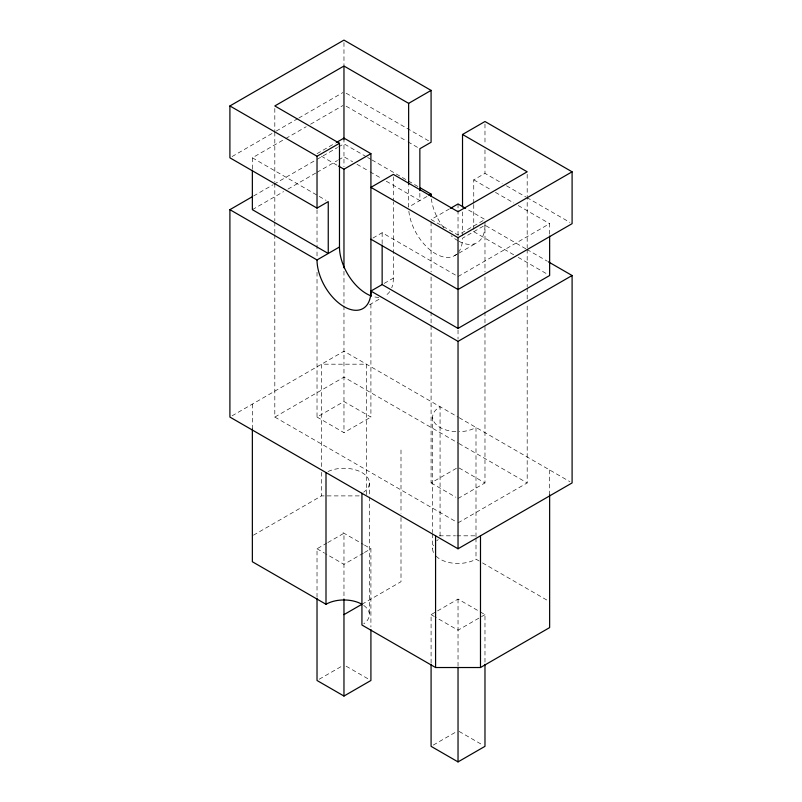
<?xml version="1.0" encoding="UTF-8"?>
<svg xmlns="http://www.w3.org/2000/svg" width="802" height="802" viewBox="0 0 802 802"><rect width="100%" height="100%" fill="white"/><g stroke="black" fill="none" stroke-linecap="round" stroke-linejoin="round"><path stroke-width="0.6" stroke-dasharray="4.01 3.01" d="M232.059 156.56L275.106 131.718M276.179 131.097L297.702 118.666M298.775 118.044L342.895 92.571M252.359 168.921L252.359 157.804L284.69 139.137M285.773 138.515L306.244 126.696M310.554 124.21L342.895 105.543M317.021 153.663L335.346 143.077M253.582 195.989L272.951 184.811M274.023 184.189L315.988 159.959M317.071 159.337L337.512 147.538M338.584 146.916L343.968 143.809L366.554 156.851M252.359 209.663L283.617 191.618M287.928 189.122L315.948 172.951M317.021 172.33L337.502 160.5M338.584 159.879L343.968 156.771L352.639 161.773M427.005 196.46L408.639 207.066L408.639 185.823M372.95 238.034L382.143 232.73L455.867 275.297M473.751 203.297L473.751 179.849L484.979 173.362L502.182 183.297M449.411 208.931L431.085 219.507L458.032 235.066L484.979 219.507L466.654 208.931M384.178 283.407L393.361 278.104L393.361 201.883M525.841 248.81L484.979 225.212L462.523 238.184A38.105 21.995 60 0 1 458.914 251.648M369.441 304.81L380.128 298.635M454.634 255.627L457.842 253.773M458.904 253.151L477.08 242.655M458.032 276.55L549.641 223.658L549.641 234.775M232.049 415.837L343.968 351.226L458.032 417.07M274.815 234.645L274.815 417.07L343.968 377.151L457.802 442.864M317.021 272.259L317.021 417.07L343.968 401.521L370.915 417.07L370.915 302.224M317.021 417.07L343.968 432.629L370.915 417.07M253.442 535.195L321.512 495.897L361.431 495.897M317.021 597.239L317.021 548.779L326.725 543.185M327.807 542.563L343.968 533.23L343.968 599.084M431.085 325.632L431.085 482.924L458.032 467.376L484.979 482.924L484.979 325.632M363.366 553.139L343.968 564.337L325.652 553.761M364.449 552.518L370.915 548.779L370.915 627.064M458.032 498.483L484.979 482.924M458.032 522.854L527.185 482.924L527.185 304.249M361.933 604.267L401 581.711L401 514.613M431.085 663.094L431.085 614.633L436.478 611.525M437.551 610.903L458.032 599.084L484.979 614.633L484.979 663.094M319.176 679.244L342.895 665.56M484.979 614.633L458.032 630.192L435.396 617.129M433.24 745.098L455.877 732.036M439.316 535.816L455.536 535.816M456.779 535.816L476.739 535.816M346.123 93.192L430.012 141.633M506.483 185.783L525.841 196.961M526.924 197.583L569.941 222.415M346.133 106.165L406.855 141.222M407.937 141.844L417.692 147.478M473.751 179.849L491.095 189.863M495.435 192.36L513.861 203.006M518.202 205.512L549.641 223.658M367.627 157.473L370.855 159.327M371.938 159.949L418.183 186.655M526.924 249.432L547.355 261.231M356.98 164.28L368.9 171.167M369.993 171.788L381.912 178.676M386.253 181.182L419.857 200.59L419.857 191.949M473.751 231.698L513.861 254.856M518.202 257.362L548.558 274.885M321.331 156.149L337.502 165.483M252.359 157.804L326.083 200.37M459.085 417.682L569.951 481.691M458.884 443.496L527.185 482.924M431.085 482.924L455.877 497.24M274.815 417.07L455.867 521.601M436.027 556.117A25.403 14.667 0 0 0 475.997 559.154L481.411 562.282M482.493 562.904L549.641 601.67M343.025 532.678L363.366 544.428M364.449 545.049L370.915 548.779M317.021 548.779L324.569 553.139M431.085 614.633L434.323 616.507M346.123 666.181L368.76 679.244M459.105 731.414L482.824 745.098M549.641 469.962L549.641 495.887M527.185 174.305L527.185 248.029M527.185 249.272L527.185 286.755M527.185 288.008L527.185 299.256M484.979 123.979L484.979 144.972M484.979 149.904L484.979 173.362M484.979 222.004L484.979 271.948M484.979 276.941L484.979 310.645M484.979 311.898L484.979 324.379M475.997 536.789L475.997 427.446A25.403 14.667 0 0 1 459.135 431.727M475.997 538.032L475.997 559.154M473.751 204.54L473.751 229.232M462.523 211.939L462.523 235.678M458.032 203.959L458.032 208.951M458.032 210.194L458.032 235.477M458.032 329.943L458.032 339.176M458.032 599.084L458.032 666.221M440.067 535.926L440.067 406.704A25.403 14.667 0 0 0 434.564 422.684A25.403 14.667 0 0 0 458.032 431.737M432.629 417.07L432.629 532.628M432.629 533.871L432.629 548.779M431.085 222.004L431.085 271.948M431.085 276.941L431.085 310.645M431.085 311.898L431.085 324.379M401 450.002L401 513.37M393.361 176.901L393.361 200.64M382.143 232.73L382.143 243.848M369.371 482.924L369.371 614.633M366.424 494.654L366.424 364.188L321.512 364.188L321.512 467.315M343.968 42.566L343.968 64.792M343.968 138.104L343.968 166.816M343.968 271.256L343.968 305.291M343.968 305.923L343.968 432.629M321.512 472.288L321.512 495.897M317.021 209.833L317.021 257.282M274.815 108.45L274.815 130.947M274.815 132.19L274.815 182.174M274.815 183.417L274.815 220.901M274.815 222.154L274.815 233.402M252.359 404.108L252.359 430.042M363.707 605.4A25.403 14.667 0 0 1 363.707 623.866M433.491 552.578A25.403 14.667 0 0 1 433.491 544.989M436.719 540.799A25.403 14.667 0 0 1 438.293 539.556M327.978 471.536A25.403 14.667 0 0 1 361.933 472.558A25.403 14.667 0 0 1 363.707 492.157M484.979 225.212A38.105 21.995 60 0 1 459.035 241.332M458.032 240.77A38.105 21.995 60 0 1 451.055 235.688M443.807 227.878A38.105 21.995 60 0 1 431.386 198.916M456.518 254.294A38.105 21.995 60 0 1 428.017 248.119A38.105 21.995 60 0 1 408.799 210.645M378.875 297.331A38.105 21.995 60 0 1 373.391 296.63M393.361 278.104A38.105 21.995 60 0 1 391.747 287.808M389.752 291.577A38.105 21.995 60 0 1 385.471 295.547"/><path stroke-width="1.2" d="M252.359 170.154L252.359 209.663L328.249 253.472L328.249 201.623L317.021 208.109L229.903 157.804L229.903 105.954L343.968 40.1L431.085 90.395L431.085 142.255L419.857 148.731L419.857 190.706M431.085 90.395L408.639 103.358L343.968 66.025L274.815 105.954L339.477 143.287L339.477 246.996A38.105 21.995 60 0 0 371.436 296.018M336.429 142.455L343.968 138.104L370.915 153.663L370.915 295.978M229.903 105.954L317.021 156.25L339.477 143.287M548.428 261.853L572.097 275.517L572.097 482.924L458.032 548.779L229.903 417.07L229.903 209.663L252.5 196.61M338.584 166.104L343.968 169.212L370.915 153.663M462.523 206.946L462.523 134.475L484.979 121.513L572.097 171.808L572.097 223.658L458.032 289.512L370.915 239.217M229.903 209.663L317.021 259.958L339.477 246.996M429.05 195.287L431.085 194.104A38.105 21.995 60 0 0 431.165 196.46M450.483 208.309L458.032 203.959L465.571 208.309M462.523 134.475L527.185 171.808L458.032 211.728L393.361 174.395L370.915 187.357L458.032 237.663L572.097 171.808M317.021 259.958A38.105 21.995 60 0 0 343.968 306.625A38.105 21.995 60 0 0 370.915 291.066L382.143 284.59L458.032 328.399L549.641 275.517L549.641 236.009M370.915 291.066L458.032 341.371L572.097 275.517M343.968 614.633L361.933 604.267A25.403 14.667 0 0 0 326.003 604.267L252.359 561.751L252.359 428.96M317.021 598.482L317.021 680.487L343.968 696.046L370.915 680.487L370.915 629.55M361.933 493.3L361.933 625.009L435.576 667.525L480.488 667.525L549.641 627.595L549.641 494.814M431.085 664.337L431.085 746.341L458.032 761.9L484.979 746.341L484.979 664.337M420.328 187.899L431.085 194.104M480.488 535.816L480.488 667.525M458.032 237.663L458.032 328.399M458.032 341.371L458.032 548.779M458.032 667.464L458.032 761.9M435.576 535.816L435.576 667.525M408.639 103.358L408.639 184.58M382.143 245.081L382.143 284.59M343.968 66.025L343.968 139.749M343.968 169.212L343.968 267.838M343.968 599.134L343.968 696.046M326.003 472.558L326.003 604.267M317.021 156.25L317.021 208.109"/></g></svg>
